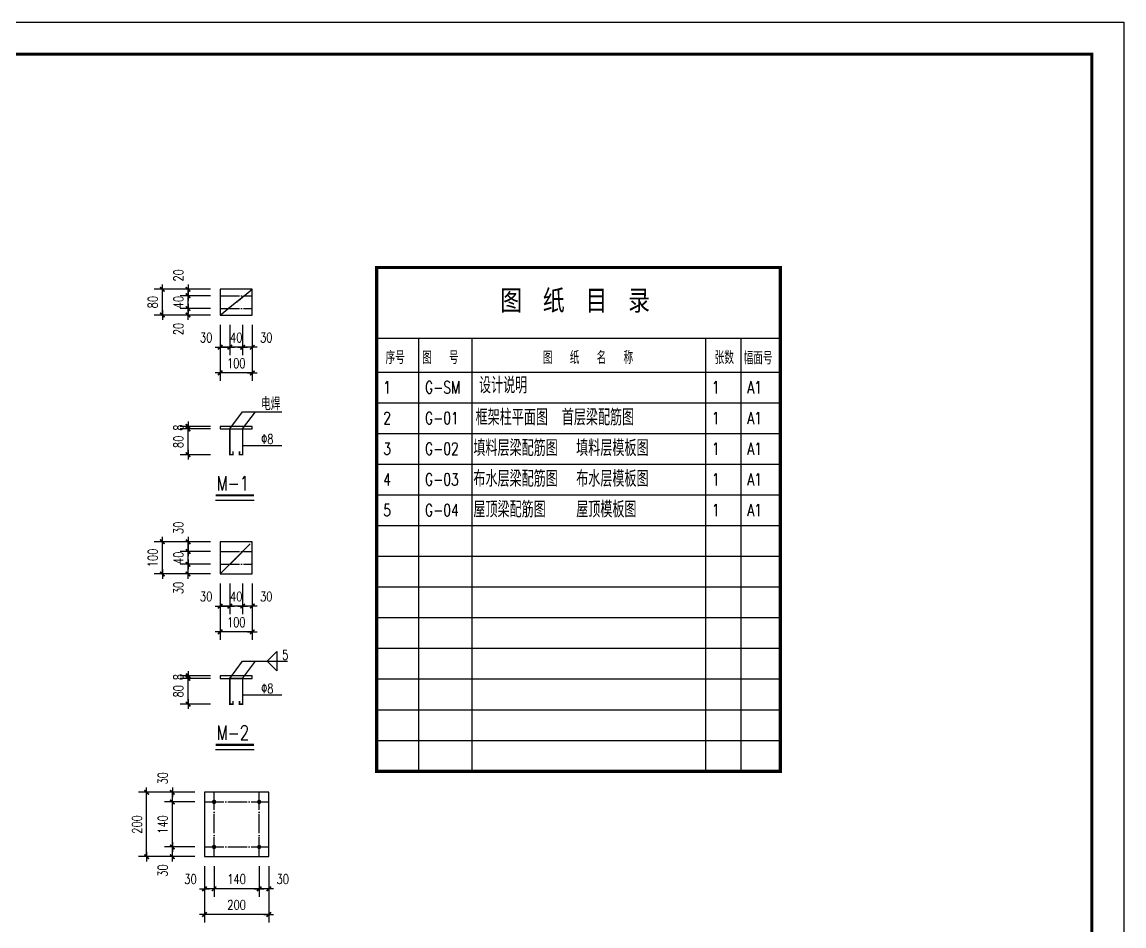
# Model space of a CAD drawing. Extents: x 1427168 to 1936200, y 1176778 to 1377202.
# Drawn here: x 1477011 to 1511268, y 1208073 to 1236178 of the extents above; entities that cross this region are included whole.
import ezdxf

# ---------------------------------------------------------------- set-up
doc = ezdxf.new("R2010")
doc.units = 0
doc.header["$LTSCALE"] = 1000
doc.header["$MEASUREMENT"] = 0
doc.linetypes.add('DOTE', pattern=[2.42, 2, -0.2, 0.02, -0.2])
doc.layers.get('0').update_dxf_attribs({"linetype": 'CONTINUOUS'})
doc.layers.get('DEFPOINTS').update_dxf_attribs({"linetype": 'CONTINUOUS'})
for name, color, linetype in [('2', 2, 'CONTINUOUS'), ('6', 1, 'CONTINUOUS'), ('DOTE', 1, 'DOTE'), ('PUB_DIM', 3, 'CONTINUOUS'), ('PUB_TEXT', 7, 'CONTINUOUS'), ('PUB_TITLE', 4, 'CONTINUOUS')]:
    doc.layers.add(name, color=color, linetype=linetype)
doc.styles.add('_HTTCH', font='txt', dxfattribs={"width": 0.75, "bigfont": 'HTTCH'})
doc.styles.add('_HZTXT', font='txt.shx', dxfattribs={"width": 0.75, "bigfont": 'HZTXT.shx'})
doc.styles.add('_ROMAND', font='ROMAND.shx', dxfattribs={"width": 0.75})
doc.styles.add('_TXT', font='TXT.shx', dxfattribs={"width": 0.75})
doc.styles.add('DIM_FONT', font='SIMPLEX.shx', dxfattribs={"width": 0.75})
doc.dimstyles.new('10', dxfattribs={"dimtxt": 300, "dimasz": 1, "dimexe": 250, "dimexo": 300, "dimgap": 150, "dimtad": 1, "dimdec": 0, "dimlfac": 0.1, "dimzin": 0, "dimtxsty": 'DIM_FONT', "dimblk": '_DIMX', "dimcen": 0.09, "dimclrt": 7, "dimazin": 3, "dimtfac": 1, "dimtdec": 0, "dimtix": 1, "dimtmove": 0, "dimatfit": 3, "dimtolj": 1, "dimtzin": 0})

# ---------------------------------------------------------------- blocks, each defined once
blk = doc.blocks.new('_DIMX')
blk.add_line((-150, 0), (150, 0))
at = {"const_width": 50}
blk.add_lwpolyline([(-70, -70), (70, 70)], dxfattribs=at)
blk = doc.blocks.new('*D457')
at = {"layer": 'DEFPOINTS', "color": 0}
for p in [(1483470, 1219017), (1483870, 1219017), (1483470, 1218017)]:
    blk.add_point(p, dxfattribs=at)
at = {"layer": 'PUB_DIM', "color": 0}
for p, q in [((1483470, 1218717), (1483470, 1217767)), ((1483870, 1218717), (1483870, 1217767)), ((1483469, 1218017), (1483468, 1218017)), ((1483870, 1218017), (1483470, 1218017)), ((1483871, 1218017), (1483872, 1218017))]:
    blk.add_line(p, q, dxfattribs=at)
blk.add_blockref('_DIMX', (1483470, 1218017), dxfattribs=at)
at = {"layer": 'PUB_DIM', "color": 0, "rotation": 180}
blk.add_blockref('_DIMX', (1483870, 1218017), dxfattribs=at)
at = {"layer": 'PUB_DIM', "color": 7, "insert": (1483670, 1218317), "char_height": 300, "attachment_point": 5, "style": 'DIM_FONT'}
blk.add_mtext('\\A1;40', dxfattribs=at)
blk = doc.blocks.new('*D458')
at = {"layer": 'DEFPOINTS', "color": 0}
for p in [(1483170, 1219017), (1483470, 1219017), (1483170, 1218017)]:
    blk.add_point(p, dxfattribs=at)
at = {"layer": 'PUB_DIM', "color": 0}
for p, q in [((1483170, 1218717), (1483170, 1217767)), ((1483470, 1218717), (1483470, 1217767)), ((1483169, 1218017), (1483168, 1218017)), ((1483470, 1218017), (1483170, 1218017)), ((1483471, 1218017), (1483472, 1218017))]:
    blk.add_line(p, q, dxfattribs=at)
blk.add_blockref('_DIMX', (1483170, 1218017), dxfattribs=at)
at = {"layer": 'PUB_DIM', "color": 0, "rotation": 180}
blk.add_blockref('_DIMX', (1483470, 1218017), dxfattribs=at)
at = {"layer": 'PUB_DIM', "color": 7, "insert": (1482736, 1218317), "char_height": 300, "attachment_point": 5, "style": 'DIM_FONT'}
blk.add_mtext('\\A1;30', dxfattribs=at)
blk = doc.blocks.new('*D459')
at = {"layer": 'DEFPOINTS', "color": 0}
for p in [(1483870, 1219017), (1484170, 1219017), (1483870, 1218017)]:
    blk.add_point(p, dxfattribs=at)
at = {"layer": 'PUB_DIM', "color": 0}
for p, q in [((1483870, 1218717), (1483870, 1217767)), ((1484170, 1218717), (1484170, 1217767)), ((1483869, 1218017), (1483868, 1218017)), ((1484170, 1218017), (1483870, 1218017)), ((1484171, 1218017), (1484172, 1218017))]:
    blk.add_line(p, q, dxfattribs=at)
blk.add_blockref('_DIMX', (1483870, 1218017), dxfattribs=at)
at = {"layer": 'PUB_DIM', "color": 0, "rotation": 180}
blk.add_blockref('_DIMX', (1484170, 1218017), dxfattribs=at)
at = {"layer": 'PUB_DIM', "color": 7, "insert": (1484604, 1218317), "char_height": 300, "attachment_point": 5, "style": 'DIM_FONT'}
blk.add_mtext('\\A1;30', dxfattribs=at)
blk = doc.blocks.new('*D460')
at = {"layer": 'DEFPOINTS', "color": 0}
for p in [(1481685, 1212230), (1482685, 1212230), (1482685, 1211930)]:
    blk.add_point(p, dxfattribs=at)
at = {"layer": 'PUB_DIM', "color": 0}
for p, q in [((1482385, 1212230), (1481435, 1212230)), ((1481685, 1212231), (1481685, 1212232)), ((1481685, 1211930), (1481685, 1212230)), ((1482385, 1211930), (1481435, 1211930)), ((1481685, 1211929), (1481685, 1211928))]:
    blk.add_line(p, q, dxfattribs=at)
for p, rotation in [((1481685, 1212230), 270), ((1481685, 1211930), 90)]:
    blk.add_blockref('_DIMX', p, dxfattribs=dict(at, rotation=rotation))
at = {"layer": 'PUB_DIM', "color": 7, "insert": (1481385, 1212664), "char_height": 300, "attachment_point": 5, "rotation": 90, "style": 'DIM_FONT'}
blk.add_mtext('\\A1;30', dxfattribs=at)
blk = doc.blocks.new('*D462')
at = {"layer": 'DEFPOINTS', "color": 0}
for p in [(1482682, 1209430), (1484682, 1209430), (1482682, 1208430)]:
    blk.add_point(p, dxfattribs=at)
at = {"layer": 'PUB_DIM', "color": 0}
for p, q in [((1482682, 1209130), (1482682, 1208180)), ((1484682, 1209130), (1484682, 1208180)), ((1484681, 1208430), (1482683, 1208430))]:
    blk.add_line(p, q, dxfattribs=at)
at = {"layer": 'PUB_DIM', "color": 0, "rotation": 180}
blk.add_blockref('_DIMX', (1482682, 1208430), dxfattribs=at)
at = {"layer": 'PUB_DIM', "color": 0}
blk.add_blockref('_DIMX', (1484682, 1208430), dxfattribs=at)
at = {"layer": 'PUB_DIM', "color": 7, "insert": (1483682, 1208730), "char_height": 300, "attachment_point": 5, "style": 'DIM_FONT'}
blk.add_mtext('\\A1;200', dxfattribs=at)
blk = doc.blocks.new('*D464')
at = {"layer": 'DEFPOINTS', "color": 0}
for p in [(1482982, 1210230), (1484382, 1210230), (1482982, 1209230)]:
    blk.add_point(p, dxfattribs=at)
at = {"layer": 'PUB_DIM', "color": 0}
for p, q in [((1482982, 1209930), (1482982, 1208980)), ((1484382, 1209930), (1484382, 1208980)), ((1484381, 1209230), (1482983, 1209230))]:
    blk.add_line(p, q, dxfattribs=at)
at = {"layer": 'PUB_DIM', "color": 0, "rotation": 180}
blk.add_blockref('_DIMX', (1482982, 1209230), dxfattribs=at)
at = {"layer": 'PUB_DIM', "color": 0}
blk.add_blockref('_DIMX', (1484382, 1209230), dxfattribs=at)
at = {"layer": 'PUB_DIM', "color": 7, "insert": (1483682, 1209530), "char_height": 300, "attachment_point": 5, "style": 'DIM_FONT'}
blk.add_mtext('\\A1;140', dxfattribs=at)
blk = doc.blocks.new('*D465')
at = {"layer": 'DEFPOINTS', "color": 0}
for p in [(1484382, 1210230), (1484682, 1210230), (1484382, 1209230)]:
    blk.add_point(p, dxfattribs=at)
at = {"layer": 'PUB_DIM', "color": 0}
for p, q in [((1484382, 1209930), (1484382, 1208980)), ((1484682, 1209930), (1484682, 1208980)), ((1484381, 1209230), (1484380, 1209230)), ((1484682, 1209230), (1484382, 1209230)), ((1484683, 1209230), (1484684, 1209230))]:
    blk.add_line(p, q, dxfattribs=at)
blk.add_blockref('_DIMX', (1484382, 1209230), dxfattribs=at)
at = {"layer": 'PUB_DIM', "color": 0, "rotation": 180}
blk.add_blockref('_DIMX', (1484682, 1209230), dxfattribs=at)
at = {"layer": 'PUB_DIM', "color": 7, "insert": (1485116, 1209530), "char_height": 300, "attachment_point": 5, "style": 'DIM_FONT'}
blk.add_mtext('\\A1;30', dxfattribs=at)
blk = doc.blocks.new('*D466')
at = {"layer": 'DEFPOINTS', "color": 0}
for p in [(1481685, 1210530), (1482685, 1210530), (1482685, 1210230)]:
    blk.add_point(p, dxfattribs=at)
at = {"layer": 'PUB_DIM', "color": 0}
for p, q in [((1482385, 1210530), (1481435, 1210530)), ((1481685, 1210531), (1481685, 1210532)), ((1481685, 1210230), (1481685, 1210530)), ((1482385, 1210230), (1481435, 1210230)), ((1481685, 1210229), (1481685, 1210228))]:
    blk.add_line(p, q, dxfattribs=at)
for p, rotation in [((1481685, 1210530), 270), ((1481685, 1210230), 90)]:
    blk.add_blockref('_DIMX', p, dxfattribs=dict(at, rotation=rotation))
at = {"layer": 'PUB_DIM', "color": 7, "insert": (1481385, 1209795), "char_height": 300, "attachment_point": 5, "rotation": 90, "style": 'DIM_FONT'}
blk.add_mtext('\\A1;30', dxfattribs=at)
blk = doc.blocks.new('*D467')
at = {"layer": 'DEFPOINTS', "color": 0}
for p in [(1482682, 1210230), (1482982, 1210230), (1482682, 1209230)]:
    blk.add_point(p, dxfattribs=at)
at = {"layer": 'PUB_DIM', "color": 0}
for p, q in [((1482682, 1209930), (1482682, 1208980)), ((1482982, 1209930), (1482982, 1208980)), ((1482681, 1209230), (1482680, 1209230)), ((1482982, 1209230), (1482682, 1209230)), ((1482983, 1209230), (1482984, 1209230))]:
    blk.add_line(p, q, dxfattribs=at)
blk.add_blockref('_DIMX', (1482682, 1209230), dxfattribs=at)
at = {"layer": 'PUB_DIM', "color": 0, "rotation": 180}
blk.add_blockref('_DIMX', (1482982, 1209230), dxfattribs=at)
at = {"layer": 'PUB_DIM', "color": 7, "insert": (1482248, 1209530), "char_height": 300, "attachment_point": 5, "style": 'DIM_FONT'}
blk.add_mtext('\\A1;30', dxfattribs=at)
blk = doc.blocks.new('*D469')
at = {"layer": 'DEFPOINTS', "color": 0}
for p in [(1483170, 1218217), (1484170, 1218217), (1483170, 1217217)]:
    blk.add_point(p, dxfattribs=at)
at = {"layer": 'PUB_DIM', "color": 0}
for p, q in [((1483170, 1217917), (1483170, 1216967)), ((1484170, 1217917), (1484170, 1216967)), ((1484169, 1217217), (1483171, 1217217))]:
    blk.add_line(p, q, dxfattribs=at)
at = {"layer": 'PUB_DIM', "color": 0, "rotation": 180}
blk.add_blockref('_DIMX', (1483170, 1217217), dxfattribs=at)
at = {"layer": 'PUB_DIM', "color": 0}
blk.add_blockref('_DIMX', (1484170, 1217217), dxfattribs=at)
at = {"layer": 'PUB_DIM', "color": 7, "insert": (1483670, 1217517), "char_height": 300, "attachment_point": 5, "style": 'DIM_FONT'}
blk.add_mtext('\\A1;100', dxfattribs=at)
blk = doc.blocks.new('*D470')
at = {"layer": 'DEFPOINTS', "color": 0}
for p in [(1483172, 1215850), (1482172, 1215770), (1483172, 1215770)]:
    blk.add_point(p, dxfattribs=at)
at = {"layer": 'PUB_DIM', "color": 0}
for p, q in [((1482872, 1215850), (1481922, 1215850)), ((1482172, 1215851), (1482172, 1215852)), ((1482172, 1215850), (1482172, 1215770)), ((1482872, 1215770), (1481922, 1215770)), ((1482172, 1215769), (1482172, 1215768))]:
    blk.add_line(p, q, dxfattribs=at)
for p, rotation in [((1482172, 1215850), 270), ((1482172, 1215770), 90)]:
    blk.add_blockref('_DIMX', p, dxfattribs=dict(at, rotation=rotation))
at = {"layer": 'PUB_DIM', "color": 7, "insert": (1481872, 1215810), "char_height": 300, "attachment_point": 5, "rotation": 90, "style": 'DIM_FONT'}
blk.add_mtext('\\A1;8', dxfattribs=at)
blk = doc.blocks.new('*D472')
at = {"layer": 'DEFPOINTS', "color": 0}
for p in [(1482173, 1220017), (1483173, 1220017), (1483173, 1219717)]:
    blk.add_point(p, dxfattribs=at)
at = {"layer": 'PUB_DIM', "color": 0}
for p, q in [((1482873, 1220017), (1481923, 1220017)), ((1482173, 1220018), (1482173, 1220019)), ((1482173, 1219717), (1482173, 1220017)), ((1482873, 1219717), (1481923, 1219717)), ((1482173, 1219716), (1482173, 1219715))]:
    blk.add_line(p, q, dxfattribs=at)
for p, rotation in [((1482173, 1220017), 270), ((1482173, 1219717), 90)]:
    blk.add_blockref('_DIMX', p, dxfattribs=dict(at, rotation=rotation))
at = {"layer": 'PUB_DIM', "color": 7, "insert": (1481873, 1220452), "char_height": 300, "attachment_point": 5, "rotation": 90, "style": 'DIM_FONT'}
blk.add_mtext('\\A1;30', dxfattribs=at)
blk = doc.blocks.new('*D473')
at = {"layer": 'DEFPOINTS', "color": 0}
for p in [(1482173, 1219717), (1483173, 1219717), (1483173, 1219317)]:
    blk.add_point(p, dxfattribs=at)
at = {"layer": 'PUB_DIM', "color": 0}
for p, q in [((1482873, 1219717), (1481923, 1219717)), ((1482173, 1219718), (1482173, 1219719)), ((1482173, 1219317), (1482173, 1219717)), ((1482873, 1219317), (1481923, 1219317)), ((1482173, 1219316), (1482173, 1219315))]:
    blk.add_line(p, q, dxfattribs=at)
for p, rotation in [((1482173, 1219717), 270), ((1482173, 1219317), 90)]:
    blk.add_blockref('_DIMX', p, dxfattribs=dict(at, rotation=rotation))
at = {"layer": 'PUB_DIM', "color": 7, "insert": (1481873, 1219517), "char_height": 300, "attachment_point": 5, "rotation": 90, "style": 'DIM_FONT'}
blk.add_mtext('\\A1;40', dxfattribs=at)
blk = doc.blocks.new('*D474')
at = {"layer": 'DEFPOINTS', "color": 0}
for p in [(1482173, 1219317), (1483173, 1219317), (1483173, 1219017)]:
    blk.add_point(p, dxfattribs=at)
at = {"layer": 'PUB_DIM', "color": 0}
for p, q in [((1482873, 1219317), (1481923, 1219317)), ((1482173, 1219318), (1482173, 1219319)), ((1482173, 1219017), (1482173, 1219317)), ((1482873, 1219017), (1481923, 1219017)), ((1482173, 1219016), (1482173, 1219015))]:
    blk.add_line(p, q, dxfattribs=at)
for p, rotation in [((1482173, 1219317), 270), ((1482173, 1219017), 90)]:
    blk.add_blockref('_DIMX', p, dxfattribs=dict(at, rotation=rotation))
at = {"layer": 'PUB_DIM', "color": 7, "insert": (1481873, 1218583), "char_height": 300, "attachment_point": 5, "rotation": 90, "style": 'DIM_FONT'}
blk.add_mtext('\\A1;30', dxfattribs=at)
blk = doc.blocks.new('*D475')
at = {"layer": 'DEFPOINTS', "color": 0}
for p in [(1482172, 1223525), (1483172, 1223605), (1483172, 1223525)]:
    blk.add_point(p, dxfattribs=at)
at = {"layer": 'PUB_DIM', "color": 0}
for p, q in [((1482872, 1223605), (1481922, 1223605)), ((1482872, 1223525), (1481922, 1223525)), ((1482172, 1223606), (1482172, 1223607)), ((1482172, 1223605), (1482172, 1223525)), ((1482172, 1223524), (1482172, 1223523))]:
    blk.add_line(p, q, dxfattribs=at)
for p, rotation in [((1482172, 1223605), 270), ((1482172, 1223525), 90)]:
    blk.add_blockref('_DIMX', p, dxfattribs=dict(at, rotation=rotation))
at = {"layer": 'PUB_DIM', "color": 7, "insert": (1481872, 1223565), "char_height": 300, "attachment_point": 5, "rotation": 90, "style": 'DIM_FONT'}
blk.add_mtext('\\A1;8', dxfattribs=at)
blk = doc.blocks.new('*D478')
at = {"layer": 'DEFPOINTS', "color": 0}
for p in [(1482173, 1227868), (1483173, 1227868), (1483173, 1227668)]:
    blk.add_point(p, dxfattribs=at)
at = {"layer": 'PUB_DIM', "color": 0}
for p, q in [((1482873, 1227868), (1481923, 1227868)), ((1482173, 1227869), (1482173, 1227870)), ((1482173, 1227668), (1482173, 1227868)), ((1482873, 1227668), (1481923, 1227668)), ((1482173, 1227667), (1482173, 1227666))]:
    blk.add_line(p, q, dxfattribs=at)
for p, rotation in [((1482173, 1227868), 270), ((1482173, 1227668), 90)]:
    blk.add_blockref('_DIMX', p, dxfattribs=dict(at, rotation=rotation))
at = {"layer": 'PUB_DIM', "color": 7, "insert": (1481873, 1228302), "char_height": 300, "attachment_point": 5, "rotation": 90, "style": 'DIM_FONT'}
blk.add_mtext('\\A1;20', dxfattribs=at)
blk = doc.blocks.new('*D479')
at = {"layer": 'DEFPOINTS', "color": 0}
for p in [(1483170, 1226268), (1484170, 1226268), (1483170, 1225268)]:
    blk.add_point(p, dxfattribs=at)
at = {"layer": 'PUB_DIM', "color": 0}
for p, q in [((1483170, 1225968), (1483170, 1225018)), ((1484170, 1225968), (1484170, 1225018)), ((1484169, 1225268), (1483171, 1225268))]:
    blk.add_line(p, q, dxfattribs=at)
at = {"layer": 'PUB_DIM', "color": 0, "rotation": 180}
blk.add_blockref('_DIMX', (1483170, 1225268), dxfattribs=at)
at = {"layer": 'PUB_DIM', "color": 0}
blk.add_blockref('_DIMX', (1484170, 1225268), dxfattribs=at)
at = {"layer": 'PUB_DIM', "color": 7, "insert": (1483670, 1225568), "char_height": 300, "attachment_point": 5, "style": 'DIM_FONT'}
blk.add_mtext('\\A1;100', dxfattribs=at)
blk = doc.blocks.new('*D480')
at = {"layer": 'DEFPOINTS', "color": 0}
for p in [(1483470, 1227068), (1483870, 1227068), (1483470, 1226068)]:
    blk.add_point(p, dxfattribs=at)
at = {"layer": 'PUB_DIM', "color": 0}
for p, q in [((1483470, 1226768), (1483470, 1225818)), ((1483870, 1226768), (1483870, 1225818)), ((1483469, 1226068), (1483468, 1226068)), ((1483870, 1226068), (1483470, 1226068)), ((1483871, 1226068), (1483872, 1226068))]:
    blk.add_line(p, q, dxfattribs=at)
blk.add_blockref('_DIMX', (1483470, 1226068), dxfattribs=at)
at = {"layer": 'PUB_DIM', "color": 0, "rotation": 180}
blk.add_blockref('_DIMX', (1483870, 1226068), dxfattribs=at)
at = {"layer": 'PUB_DIM', "color": 7, "insert": (1483670, 1226368), "char_height": 300, "attachment_point": 5, "style": 'DIM_FONT'}
blk.add_mtext('\\A1;40', dxfattribs=at)
blk = doc.blocks.new('*D481')
at = {"layer": 'DEFPOINTS', "color": 0}
for p in [(1483170, 1227068), (1483470, 1227068), (1483170, 1226068)]:
    blk.add_point(p, dxfattribs=at)
at = {"layer": 'PUB_DIM', "color": 0}
for p, q in [((1483170, 1226768), (1483170, 1225818)), ((1483470, 1226768), (1483470, 1225818)), ((1483169, 1226068), (1483168, 1226068)), ((1483470, 1226068), (1483170, 1226068)), ((1483471, 1226068), (1483472, 1226068))]:
    blk.add_line(p, q, dxfattribs=at)
blk.add_blockref('_DIMX', (1483170, 1226068), dxfattribs=at)
at = {"layer": 'PUB_DIM', "color": 0, "rotation": 180}
blk.add_blockref('_DIMX', (1483470, 1226068), dxfattribs=at)
at = {"layer": 'PUB_DIM', "color": 7, "insert": (1482736, 1226368), "char_height": 300, "attachment_point": 5, "style": 'DIM_FONT'}
blk.add_mtext('\\A1;30', dxfattribs=at)
blk = doc.blocks.new('*D482')
at = {"layer": 'DEFPOINTS', "color": 0}
for p in [(1483870, 1227068), (1484170, 1227068), (1483870, 1226068)]:
    blk.add_point(p, dxfattribs=at)
at = {"layer": 'PUB_DIM', "color": 0}
for p, q in [((1483870, 1226768), (1483870, 1225818)), ((1484170, 1226768), (1484170, 1225818)), ((1483869, 1226068), (1483868, 1226068)), ((1484170, 1226068), (1483870, 1226068)), ((1484171, 1226068), (1484172, 1226068))]:
    blk.add_line(p, q, dxfattribs=at)
blk.add_blockref('_DIMX', (1483870, 1226068), dxfattribs=at)
at = {"layer": 'PUB_DIM', "color": 0, "rotation": 180}
blk.add_blockref('_DIMX', (1484170, 1226068), dxfattribs=at)
at = {"layer": 'PUB_DIM', "color": 7, "insert": (1484604, 1226368), "char_height": 300, "attachment_point": 5, "style": 'DIM_FONT'}
blk.add_mtext('\\A1;30', dxfattribs=at)
blk = doc.blocks.new('*D483')
at = {"layer": 'DEFPOINTS', "color": 0}
for p in [(1482173, 1227668), (1483173, 1227668), (1483173, 1227268)]:
    blk.add_point(p, dxfattribs=at)
at = {"layer": 'PUB_DIM', "color": 0}
for p, q in [((1482873, 1227668), (1481923, 1227668)), ((1482173, 1227669), (1482173, 1227670)), ((1482173, 1227268), (1482173, 1227668)), ((1482873, 1227268), (1481923, 1227268)), ((1482173, 1227267), (1482173, 1227266))]:
    blk.add_line(p, q, dxfattribs=at)
for p, rotation in [((1482173, 1227668), 270), ((1482173, 1227268), 90)]:
    blk.add_blockref('_DIMX', p, dxfattribs=dict(at, rotation=rotation))
at = {"layer": 'PUB_DIM', "color": 7, "insert": (1481873, 1227468), "char_height": 300, "attachment_point": 5, "rotation": 90, "style": 'DIM_FONT'}
blk.add_mtext('\\A1;40', dxfattribs=at)
blk = doc.blocks.new('*D484')
at = {"layer": 'DEFPOINTS', "color": 0}
for p in [(1482173, 1227268), (1483173, 1227268), (1483173, 1227068)]:
    blk.add_point(p, dxfattribs=at)
at = {"layer": 'PUB_DIM', "color": 0}
for p, q in [((1482873, 1227268), (1481923, 1227268)), ((1482173, 1227269), (1482173, 1227270)), ((1482173, 1227068), (1482173, 1227268)), ((1482873, 1227068), (1481923, 1227068)), ((1482173, 1227067), (1482173, 1227066))]:
    blk.add_line(p, q, dxfattribs=at)
for p, rotation in [((1482173, 1227268), 270), ((1482173, 1227068), 90)]:
    blk.add_blockref('_DIMX', p, dxfattribs=dict(at, rotation=rotation))
at = {"layer": 'PUB_DIM', "color": 7, "insert": (1481873, 1226634), "char_height": 300, "attachment_point": 5, "rotation": 90, "style": 'DIM_FONT'}
blk.add_mtext('\\A1;20', dxfattribs=at)

msp = doc.modelspace()

# ---------------------------------------------------------------- linework, layer by layer
for p, q in [((1483470, 1223525.2), (1483864, 1224059.6)), ((1483864, 1224059.6), (1485083.9, 1224059.6)), ((1483870, 1223525.2), (1484264, 1224059.6)), ((1483864, 1223014.7), (1485083.9, 1223014.7)), ((1483470, 1215770), (1483864, 1216304.4)), ((1483864, 1216304.4), (1485260.7, 1216304.4)), ((1483870, 1215770), (1484264, 1216304.4)), ((1483864, 1215259.6), (1485083.9, 1215259.6))]:
    msp.add_line(p, q)
for points in [[(1483032.1, 1211929.5, 1), (1482932.1, 1211929.5, 1)], [(1484432.1, 1211929.5, 1), (1484332.1, 1211929.5, 1)], [(1483032.1, 1210529.5, 1), (1482932.1, 1210529.5, 1)], [(1484432.1, 1210529.5, 1), (1484332.1, 1210529.5, 1)]]:
    msp.add_lwpolyline(points, format="xyb", close=True)
at = {"layer": '2'}
for points in [[(1483170, 1227067.7), (1484170, 1227067.7), (1484170, 1227867.7), (1483170, 1227867.7)], [(1483170, 1223525.2), (1484170, 1223525.2), (1484170, 1223605.2), (1483170, 1223605.2)], [(1483170, 1219017.4), (1484170, 1219017.4), (1484170, 1220017.4), (1483170, 1220017.4)], [(1483170, 1215770), (1484170, 1215770), (1484170, 1215850), (1483170, 1215850)], [(1482682.1, 1210229.5), (1484682.1, 1210229.5), (1484682.1, 1212229.5), (1482682.1, 1212229.5)]]:
    msp.add_lwpolyline(points, close=True, dxfattribs=at)
at = {"layer": '6', "const_width": 45}
for points in [[(1483420, 1227267.7), (1483920, 1227667.7)], [(1483770, 1222825.2), (1483770, 1222725.2), (1483870, 1222725.2), (1483870, 1223525.2), (1483470, 1223525.2), (1483470, 1222725.2), (1483570, 1222725.2), (1483570, 1222825.2)], [(1483470, 1219317.4), (1483870, 1219717.4)], [(1483770, 1215070), (1483770, 1214970), (1483870, 1214970), (1483870, 1215770), (1483470, 1215770), (1483470, 1214970), (1483570, 1214970), (1483570, 1215070)]]:
    msp.add_lwpolyline(points, dxfattribs=at)
at = {"layer": 'DOTE', "ltscale": 0.3}
for p, q in [((1483170, 1227067.7), (1484170, 1227867.7)), ((1483170, 1227667.7), (1484170, 1227667.7)), ((1483170, 1227267.7), (1484170, 1227267.7)), ((1483170, 1219017.4), (1484170, 1220017.4)), ((1483170, 1219717.4), (1484170, 1219717.4)), ((1483170, 1219317.4), (1484170, 1219317.4)), ((1482982.1, 1210229.5), (1482982.1, 1212229.5)), ((1484382.1, 1210229.5), (1484382.1, 1212229.5)), ((1482682.1, 1211929.5), (1484682.1, 1211929.5)), ((1482682.1, 1210529.5), (1484682.1, 1210529.5))]:
    msp.add_line(p, q, dxfattribs=at)
at = {"layer": 'PUB_DIM'}
for p, q in [((1484627.5, 1216304.4), (1484927.5, 1216604.4)), ((1484927.5, 1216604.4), (1484927.5, 1216004.4)), ((1484927.5, 1216004.4), (1484627.5, 1216304.4))]:
    msp.add_line(p, q, dxfattribs=at)
at = {"layer": 'PUB_TEXT', "const_width": 70}
for points in [[(1483030.2, 1221463.2), (1484223.3, 1221463.2)], [(1483030.2, 1213708.1), (1484223.3, 1213708.1)]]:
    msp.add_lwpolyline(points, dxfattribs=at)
at = {"layer": 'PUB_TEXT'}
for points in [[(1483030.2, 1221313.2), (1484223.3, 1221313.2)], [(1483030.2, 1213558.1), (1484223.3, 1213558.1)]]:
    msp.add_lwpolyline(points, dxfattribs=at)
at = {"layer": 'PUB_TITLE'}
msp.add_lwpolyline([(1427167.9, 1176778), (1427167.9, 1236178), (1511267.9, 1236178), (1511267.9, 1176778)], close=True, dxfattribs=at)
at = {"layer": 'PUB_TITLE', "const_width": 100}
for points in [[(1429667.9, 1177778), (1510267.9, 1177778), (1510267.9, 1235178), (1429667.9, 1235178)], [(1488038.9, 1212878.3), (1500584.8, 1212878.3), (1500584.8, 1228544.8), (1488038.9, 1228544.8)]]:
    msp.add_lwpolyline(points, close=True, dxfattribs=at)
at = {"layer": 'PUB_TITLE', "const_width": 40}
msp.add_lwpolyline([(1488038.9, 1226344.8), (1500584.8, 1226344.8)], dxfattribs=at)
at = {"layer": 'PUB_TITLE'}
for points in [[(1489339, 1226344.8), (1489339, 1212878.3)], [(1490991.1, 1226344.8), (1490991.1, 1212878.3)], [(1498255.1, 1226344.8), (1498255.1, 1212878.3)], [(1499355.1, 1226344.8), (1499355.1, 1212878.3)], [(1500584.8, 1226344.8), (1500584.8, 1212878.3)], [(1488038.9, 1225287.4), (1500556.3, 1225287.4)], [(1500597.1, 1224332.8), (1488038.9, 1224332.8)], [(1500597.1, 1223378.3), (1488038.9, 1223378.3)], [(1500597.1, 1222423.7), (1488038.9, 1222423.7)], [(1500597.1, 1221469.2), (1488038.9, 1221469.2)], [(1500597.1, 1220514.6), (1488038.9, 1220514.6)], [(1500597.1, 1219560.1), (1488038.9, 1219560.1)], [(1500597.1, 1218605.5), (1488038.9, 1218605.5)], [(1500597.1, 1217651), (1488038.9, 1217651)], [(1500597.1, 1216696.4), (1488038.9, 1216696.4)], [(1500597.1, 1215741.9), (1488038.9, 1215741.9)], [(1500597.1, 1214787.4), (1488038.9, 1214787.4)], [(1500597.1, 1213832.8), (1488038.9, 1213832.8)]]:
    msp.add_lwpolyline(points, dxfattribs=at)

# ---------------------------------------------------------------- texts
at = {"layer": 'PUB_TEXT', "width": 0.75}
for s, height, style, p in [('设计说明', 500, '_HZTXT', (1491217, 1224632.8)), ('1', 375, '_TXT', (1488238.9, 1224632.8)), ('G-SM', 375, '_TXT', (1489539, 1224632.8)), ('1', 375, '_TXT', (1498455.1, 1224632.8)), ('A1', 375, '_TXT', (1499555.1, 1224632.8)), ('电焊', 400, '_HZTXT', (1484443.8, 1224106.3)), ('2', 375, '_TXT', (1488238.9, 1223678.3)), ('G-01', 375, '_TXT', (1489539, 1223678.3)), ('框架柱平面图', 500, '_HZTXT', (1491111.3, 1223637.4)), ('首层梁配筋图', 500, '_HZTXT', (1493790.9, 1223637.4)), ('1', 375, '_TXT', (1498455.1, 1223678.3)), ('A1', 375, '_TXT', (1499555.1, 1223678.3)), ('%%1308', 300, '_TXT', (1484443.8, 1223061.5)), ('3', 375, '_TXT', (1488238.9, 1222723.7)), ('G-02', 375, '_TXT', (1489539, 1222723.7)), ('填料层梁配筋图', 500, '_HZTXT', (1491042.1, 1222682.9)), ('填料层模板图', 500, '_HZTXT', (1494238.4, 1222682.9)), ('1', 375, '_TXT', (1498455.1, 1222723.7)), ('A1', 375, '_TXT', (1499555.1, 1222723.7)), ('M-1', 450, '_ROMAND', (1483057, 1221613.2)), ('4', 375, '_TXT', (1488238.9, 1221769.2)), ('G-03', 375, '_TXT', (1489539, 1221769.2)), ('布水层梁配筋图', 500, '_HZTXT', (1491042.1, 1221728.4)), ('布水层模板图', 500, '_HZTXT', (1494238.4, 1221728.4)), ('1', 375, '_TXT', (1498455.1, 1221769.2)), ('A1', 375, '_TXT', (1499555.1, 1221769.2)), ('屋顶梁配筋图', 500, '_HZTXT', (1491042.1, 1220773.8)), ('屋顶模板图', 500, '_HZTXT', (1494238.4, 1220773.8)), ('5', 375, '_TXT', (1488238.9, 1220814.6)), ('G-04', 375, '_TXT', (1489539, 1220814.6)), ('1', 375, '_TXT', (1498455.1, 1220814.6)), ('A1', 375, '_TXT', (1499555.1, 1220814.6)), ('5', 300, '_TXT', (1485096.1, 1216351.2)), ('%%1308', 300, '_TXT', (1484443.8, 1215306.3)), ('M-2', 450, '_ROMAND', (1483057, 1213858.1))]:
    msp.add_text(s, height=height, dxfattribs=dict(at, style=style)).set_placement(p)
at = {"layer": 'PUB_TITLE', "style": '_HTTCH'}
msp.add_text('图 纸 目 录   ', height=720, dxfattribs=at).set_placement((1491873.3, 1227141.5))
at = {"layer": 'PUB_TITLE', "style": '_HTTCH', "width": 0.75}
for s, p in [('序号  图  号', (1488312.3, 1225544.8)), ('图  纸  名  称', (1493204.5, 1225544.8)), ('张数', (1498542.7, 1225544.8)), ('幅面号', (1499442.7, 1225531.9))]:
    msp.add_text(s, height=400, dxfattribs=at).set_placement(p)

# ---------------------------------------------------------------- dimensions: what is measured, and where the dimension line sits
at = {"layer": 'PUB_DIM'}
for base, p1, p2, angle, picture, middle in [((1482173.2, 1227867.7), (1483173.2, 1227667.7), (1483173.2, 1227867.7), 90, '*D478', (1481873.2, 1228301.9)), ((1482173.2, 1227267.7), (1483173.2, 1227067.7), (1483173.2, 1227267.7), 90, '*D484', (1481873.2, 1226633.6)), ((1483170, 1226067.7), (1483470, 1227067.7), (1483170, 1227067.7), 180, '*D481', (1482735.9, 1226367.7)), ((1483870, 1226067.7), (1484170, 1227067.7), (1483870, 1227067.7), 180, '*D482', (1484604.2, 1226367.7)), ((1482173.2, 1220017.4), (1483173.2, 1219717.4), (1483173.2, 1220017.4), 90, '*D472', (1481873.2, 1220451.5)), ((1482173.2, 1219317.4), (1483173.2, 1219017.4), (1483173.2, 1219317.4), 90, '*D474', (1481873.2, 1218583.2)), ((1483170, 1218017.4), (1483470, 1219017.4), (1483170, 1219017.4), 180, '*D458', (1482735.9, 1218317.4)), ((1483870, 1218017.4), (1484170, 1219017.4), (1483870, 1219017.4), 180, '*D459', (1484604.2, 1218317.4)), ((1481685.2, 1212229.5), (1482685.2, 1211929.5), (1482685.2, 1212229.5), 90, '*D460', (1481385.2, 1212663.7)), ((1481685.2, 1210529.5), (1482685.2, 1210229.5), (1482685.2, 1210529.5), 90, '*D466', (1481385.2, 1209795.4)), ((1482682.1, 1209229.5), (1482982.1, 1210229.5), (1482682.1, 1210229.5), 180, '*D467', (1482247.9, 1209529.5)), ((1484382.1, 1209229.5), (1484682.1, 1210229.5), (1484382.1, 1210229.5), 180, '*D465', (1485116.2, 1209529.5))]:
    dim = msp.add_linear_dim(base=base, p1=p1, p2=p2, angle=angle, dimstyle='10', dxfattribs=at)
    dim.commit()
    dim.dimension.update_dxf_attribs({"geometry": picture, "text_midpoint": middle, "dimtype": 161})
for p1, p2 in [((1482373.2, 1227067.7), (1482373.2, 1227867.7)), ((1483172.1, 1222725.2), (1483172.1, 1223525.2)), ((1482373.2, 1219017.4), (1482373.2, 1220017.4)), ((1483172.1, 1214970), (1483172.1, 1215770)), ((1481885.2, 1210229.5), (1481885.2, 1212229.5)), ((1482685.2, 1210529.5), (1482685.2, 1211929.5))]:
    msp.add_aligned_dim(p1=p1, p2=p2, distance=1000, dimstyle='10', dxfattribs=at).render()
for p1, p2, distance, picture, middle in [((1483173.2, 1227267.7), (1483173.2, 1227667.7), 1000, '*D483', (1481873.2, 1227467.7)), ((1483870, 1227067.7), (1483470, 1227067.7), 1000, '*D480', (1483670, 1226367.7)), ((1484170, 1226267.7), (1483170, 1226267.7), 1000, '*D479', (1483670, 1225567.7)), ((1483172.1, 1223605.2), (1483172.1, 1223525.2), -1000, '*D475', (1481872.1, 1223565.2)), ((1483173.2, 1219317.4), (1483173.2, 1219717.4), 1000, '*D473', (1481873.2, 1219517.4)), ((1483870, 1219017.4), (1483470, 1219017.4), 1000, '*D457', (1483670, 1218317.4)), ((1484170, 1218217.4), (1483170, 1218217.4), 1000, '*D469', (1483670, 1217517.4)), ((1483172.1, 1215850), (1483172.1, 1215770), -1000, '*D470', (1481872.1, 1215810)), ((1484382.1, 1210229.5), (1482982.1, 1210229.5), 1000, '*D464', (1483682.1, 1209529.5)), ((1484682.1, 1209429.5), (1482682.1, 1209429.5), 1000, '*D462', (1483682.1, 1208729.5))]:
    dim = msp.add_aligned_dim(p1=p1, p2=p2, distance=distance, dimstyle='10', dxfattribs=at)
    dim.commit()
    dim.dimension.update_dxf_attribs({"geometry": picture, "text_midpoint": middle})

doc.saveas('drawing.dxf')
